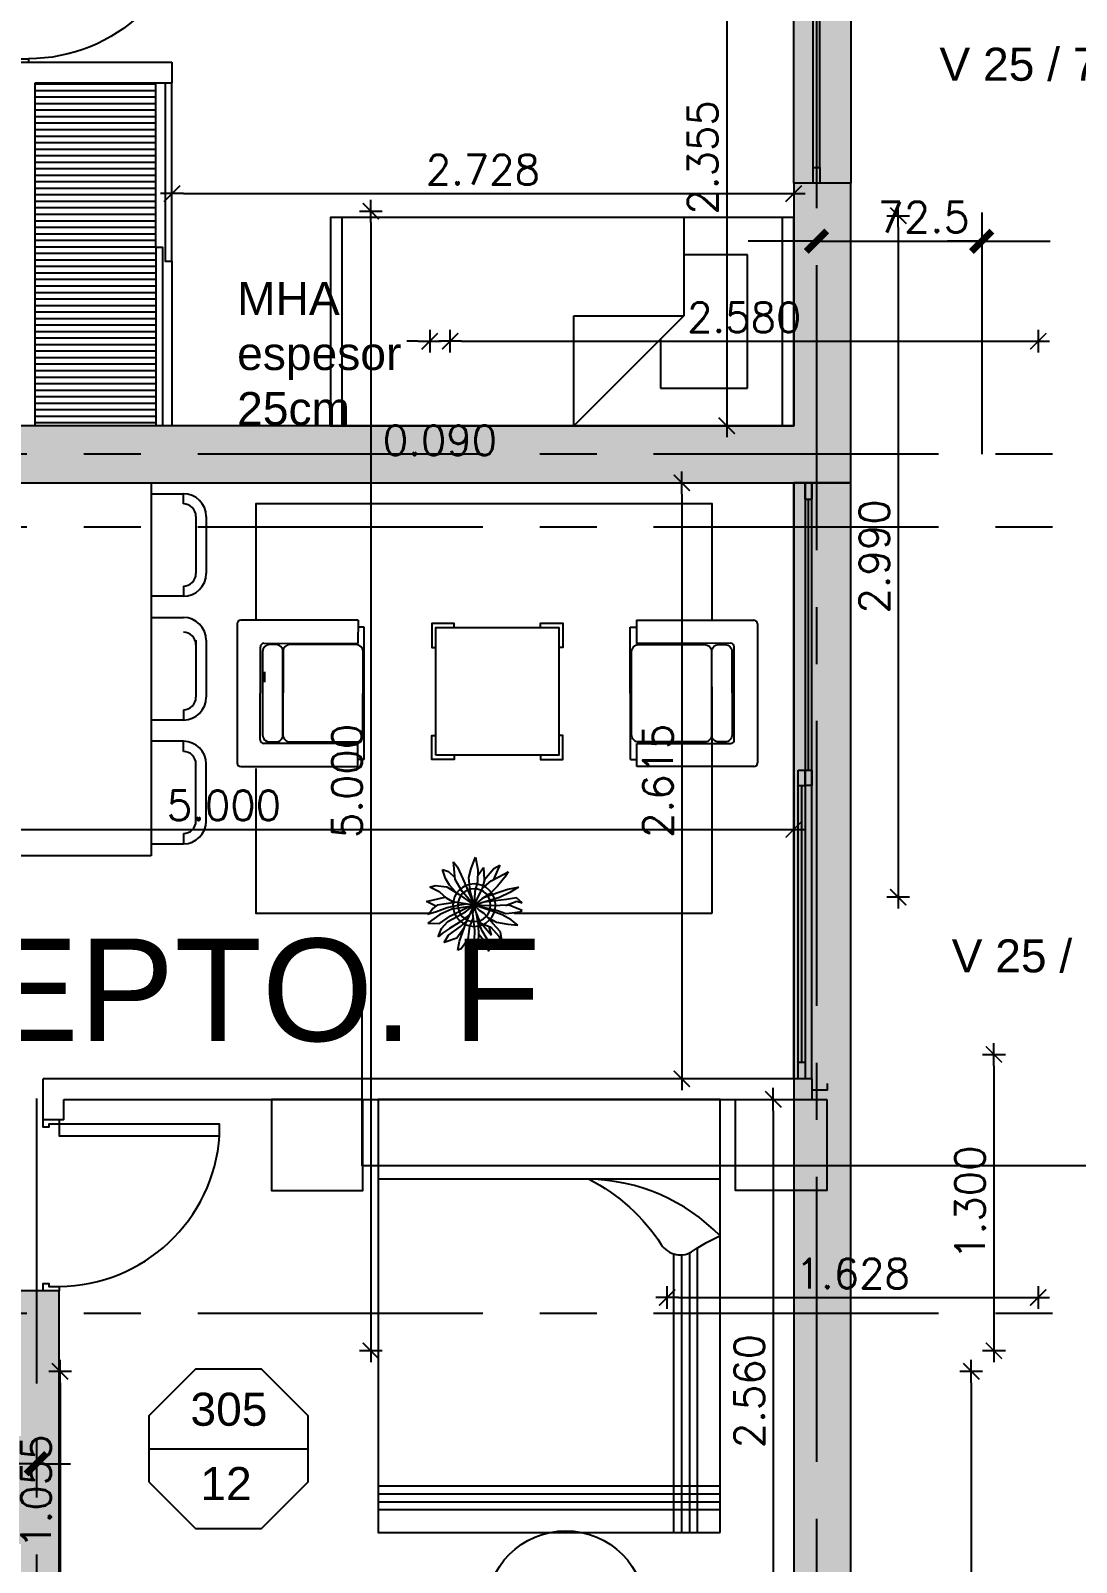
# Model space of a CAD drawing. Header units: millimetres. Extents: x -13 to 194, y -13 to 66.
# Drawn here: x 177.81 to 182.4, y 24.04 to 30.76 of the extents above; entities that cross this region are included whole.
import ezdxf

# ---------------------------------------------------------------- set-up
doc = ezdxf.new("R2010")
doc.units = ezdxf.units.MM
doc.linetypes.add('CENTER', pattern=[2, 1.25, -0.25, 0.25, -0.25])
for name, color, linetype in [('01', 1, 'Continuous'), ('04', 4, 'Continuous'), ('06', 6, 'Continuous'), ('Capa1', 80, 'Continuous'), ('COTAS', 1, 'Continuous'), ('COTAS1', 2, 'Continuous'), ('EJES', 1, 'CENTER'), ('GRIS', 9, 'Continuous'), ('LOSAS', 7, 'Continuous'), ('MURO', 5, 'Continuous'), ('MUROS_EST', 5, 'Continuous'), ('PUERTAS', 1, 'Continuous'), ('VIGAS_1', 2, 'Continuous')]:
    doc.layers.add(name, color=color, linetype=linetype)
doc.styles.add('Arial', font='arial.ttf')
doc.styles.add('INTERARQ', font='ROMANS.SHX')
doc.styles.add('ROMANS', font='romans.shx', dxfattribs={"height": 16.875})
doc.styles.get("Standard").update_dxf_attribs({"font": 'arial.ttf'})
doc.dimstyles.new('ESCALA_1-50', dxfattribs={"dimtxt": 0.13, "dimasz": 0.05, "dimexe": 0.18, "dimexo": 0.0625, "dimgap": 0.04, "dimtad": 1, "dimdec": 3, "dimzin": 0, "dimdsep": 46, "dimtxsty": 'INTERARQ', "dimblk": 'DIMTICK', "dimcen": 0.09, "dimse1": 1, "dimse2": 1, "dimclrd": 1, "dimclre": 1, "dimclrt": 2, "dimadec": 0, "dimazin": 0, "dimtfac": 4.5, "dimtdec": 3, "dimtofl": 0, "dimtmove": 2, "dimatfit": 3, "dimldrblk": 'DIMTICK', "dimfxl": 1, "dimtolj": 1, "dimtzin": 0, "dimarcsym": 0})
pattern_1 = [(0, (0, 0), (0, 6.985), [5.08, -1.905]), (90, (0, 0), (-6.985, 4e-16), [5.08, -1.905])]

# ---------------------------------------------------------------- blocks, each defined once
blk = doc.blocks.new('DIMTICK')
at = {"color": 1}
for p, q in [((-1, 0), (1, 0)), ((0, 1), (0, -1))]:
    blk.add_line(p, q, dxfattribs=at)
at = {"color": 3, "const_width": 0.141}
blk.add_lwpolyline([(0.71, 0.71), (-0.71, -0.71)], dxfattribs=at)
blk = doc.blocks.new('*D179')
at = {"layer": '01', "color": 1, "lineweight": -2, "transparency": 16777216}
for p, q in [((179.5134, 29.3932), (179.4634, 29.3932)), ((179.7034, 29.3932), (179.7534, 29.3932))]:
    blk.add_line(p, q, dxfattribs=at)
at = {"layer": 'Defpoints', "color": 0, "transparency": 16777216}
for p in [(179.6534, 30.0241), (179.5634, 29.944), (179.6534, 29.3932)]:
    blk.add_point(p, dxfattribs=at)
at = {"layer": '01', "color": 1, "lineweight": -2, "transparency": 16777216, "xscale": 0.05, "yscale": 0.05, "zscale": 0.05}
blk.add_blockref('DIMTICK', (179.5634, 29.3932), dxfattribs=at)
at = {"layer": '01', "color": 1, "lineweight": -2, "transparency": 16777216, "xscale": 0.05, "yscale": 0.05, "zscale": 0.05, "rotation": 180}
blk.add_blockref('DIMTICK', (179.6534, 29.3932), dxfattribs=at)
at = {"layer": '01', "color": 2, "transparency": 16777216, "insert": (179.6084, 28.9582), "char_height": 0.13, "attachment_point": 5, "style": 'INTERARQ'}
blk.add_mtext('\\A1;0.090', dxfattribs=at)
blk = doc.blocks.new('*D180')
at = {"layer": '01', "color": 1, "lineweight": -2, "transparency": 16777216}
blk.add_line((179.7034, 29.3932), (182.1834, 29.3932), dxfattribs=at)
at = {"layer": 'Defpoints', "color": 0, "transparency": 16777216}
for p in [(179.6534, 30.0241), (182.2334, 29.924), (182.2334, 29.3932)]:
    blk.add_point(p, dxfattribs=at)
at = {"layer": '01', "color": 1, "lineweight": -2, "transparency": 16777216, "xscale": 0.05, "yscale": 0.05, "zscale": 0.05, "rotation": 180}
blk.add_blockref('DIMTICK', (179.6534, 29.3932), dxfattribs=at)
at = {"layer": '01', "color": 1, "lineweight": -2, "transparency": 16777216, "xscale": 0.05, "yscale": 0.05, "zscale": 0.05}
blk.add_blockref('DIMTICK', (182.2334, 29.3932), dxfattribs=at)
at = {"layer": '01', "color": 2, "transparency": 16777216, "insert": (180.9434, 29.4982), "char_height": 0.13, "attachment_point": 5, "style": 'INTERARQ'}
blk.add_mtext('\\A1;2.580', dxfattribs=at)
blk = doc.blocks.new('*D181')
at = {"layer": '01', "color": 1, "lineweight": -2, "transparency": 16777216}
blk.add_line((181.6191, 29.894), (181.6191, 27.0041), dxfattribs=at)
at = {"layer": 'Defpoints', "color": 0, "transparency": 16777216}
for p in [(182.2334, 29.944), (181.6191, 26.9541), (182.2334, 26.9541)]:
    blk.add_point(p, dxfattribs=at)
at = {"layer": '01', "color": 1, "lineweight": -2, "transparency": 16777216, "xscale": 0.05, "yscale": 0.05, "zscale": 0.05}
for p, rotation in [((181.6191, 29.944), 90), ((181.6191, 26.9541), 270)]:
    blk.add_blockref('DIMTICK', p, dxfattribs=dict(at, rotation=rotation))
at = {"layer": '01', "color": 2, "transparency": 16777216, "insert": (181.5141, 28.4491), "char_height": 0.13, "attachment_point": 5, "rotation": 90, "style": 'INTERARQ'}
blk.add_mtext('\\A1;2.990', dxfattribs=at)
blk = doc.blocks.new('*D182')
at = {"layer": '01', "color": 1, "lineweight": -2, "transparency": 16777216}
blk.add_line((179.3053, 29.914), (179.3053, 25.0141), dxfattribs=at)
at = {"layer": 'Defpoints', "color": 0, "transparency": 16777216}
for p in [(179.5634, 29.964), (179.3053, 24.9641), (179.5654, 24.9641)]:
    blk.add_point(p, dxfattribs=at)
at = {"layer": '01', "color": 1, "lineweight": -2, "transparency": 16777216, "xscale": 0.05, "yscale": 0.05, "zscale": 0.05}
for p, rotation in [((179.3053, 29.964), 90), ((179.3053, 24.9641), 270)]:
    blk.add_blockref('DIMTICK', p, dxfattribs=dict(at, rotation=rotation))
at = {"layer": '01', "color": 2, "transparency": 16777216, "insert": (179.2003, 27.4641), "char_height": 0.13, "attachment_point": 5, "rotation": 90, "style": 'INTERARQ'}
blk.add_mtext('\\A1;5.000', dxfattribs=at)
blk = doc.blocks.new('*D183')
at = {"layer": '01', "color": 1, "lineweight": -2, "transparency": 16777216}
blk.add_line((180.6554, 25.1981), (182.1834, 25.1981), dxfattribs=at)
at = {"layer": 'Defpoints', "color": 0, "transparency": 16777216}
for p in [(182.2334, 25.1981), (180.6054, 24.9641), (182.2334, 24.9641)]:
    blk.add_point(p, dxfattribs=at)
at = {"layer": '01', "color": 1, "lineweight": -2, "transparency": 16777216, "xscale": 0.05, "yscale": 0.05, "zscale": 0.05, "rotation": 180}
blk.add_blockref('DIMTICK', (180.6054, 25.1981), dxfattribs=at)
at = {"layer": '01', "color": 1, "lineweight": -2, "transparency": 16777216, "xscale": 0.05, "yscale": 0.05, "zscale": 0.05}
blk.add_blockref('DIMTICK', (182.2334, 25.1981), dxfattribs=at)
at = {"layer": '01', "color": 2, "transparency": 16777216, "insert": (181.4194, 25.3031), "char_height": 0.13, "attachment_point": 5, "style": 'INTERARQ'}
blk.add_mtext('\\A1;1.628', dxfattribs=at)
blk = doc.blocks.new('*D184')
at = {"layer": '01', "color": 1, "lineweight": -2, "transparency": 16777216}
blk.add_line((182.0391, 26.2141), (182.0391, 25.0141), dxfattribs=at)
at = {"layer": 'Defpoints', "color": 0, "transparency": 16777216}
for p in [(182.2234, 26.2641), (182.0391, 24.9641), (182.2334, 24.9641)]:
    blk.add_point(p, dxfattribs=at)
at = {"layer": '01', "color": 1, "lineweight": -2, "transparency": 16777216, "xscale": 0.05, "yscale": 0.05, "zscale": 0.05}
for p, rotation in [((182.0391, 26.2641), 90), ((182.0391, 24.9641), 270)]:
    blk.add_blockref('DIMTICK', p, dxfattribs=dict(at, rotation=rotation))
at = {"layer": '01', "color": 2, "transparency": 16777216, "insert": (181.9341, 25.6141), "char_height": 0.13, "attachment_point": 5, "rotation": 90, "style": 'INTERARQ'}
blk.add_mtext('\\A1;1.300', dxfattribs=at)
blk = doc.blocks.new('*D187')
at = {"layer": '01', "color": 1, "lineweight": -2, "transparency": 16777216}
blk.add_line((181.9394, 24.8241), (181.9394, 22.5691), dxfattribs=at)
at = {"layer": 'Defpoints', "color": 0, "transparency": 16777216}
for p in [(182.2334, 24.8741), (181.9394, 22.5191), (182.2334, 22.5191)]:
    blk.add_point(p, dxfattribs=at)
at = {"layer": '01', "color": 1, "lineweight": -2, "transparency": 16777216, "xscale": 0.05, "yscale": 0.05, "zscale": 0.05}
for p, rotation in [((181.9394, 24.8741), 90), ((181.9394, 22.5191), 270)]:
    blk.add_blockref('DIMTICK', p, dxfattribs=dict(at, rotation=rotation))
at = {"layer": '01', "color": 2, "transparency": 16777216, "insert": (181.8344, 23.6966), "char_height": 0.13, "attachment_point": 5, "rotation": 90, "style": 'INTERARQ'}
blk.add_mtext('\\A1;2.355', dxfattribs=at)
blk = doc.blocks.new('*D188')
at = {"layer": '01', "color": 1, "lineweight": -2, "transparency": 16777216}
blk.add_line((177.9416, 24.8241), (177.9416, 23.8691), dxfattribs=at)
at = {"layer": 'Defpoints', "color": 0, "transparency": 16777216}
for p in [(177.2254, 24.8741), (177.2254, 23.8191), (177.9416, 23.8191)]:
    blk.add_point(p, dxfattribs=at)
at = {"layer": '01', "color": 1, "lineweight": -2, "transparency": 16777216, "xscale": 0.05, "yscale": 0.05, "zscale": 0.05}
for p, rotation in [((177.9416, 24.8741), 90), ((177.9416, 23.8191), 270)]:
    blk.add_blockref('DIMTICK', p, dxfattribs=dict(at, rotation=rotation))
at = {"layer": '01', "color": 2, "transparency": 16777216, "insert": (177.8366, 24.3466), "char_height": 0.13, "attachment_point": 5, "rotation": 90, "style": 'INTERARQ'}
blk.add_mtext('\\A1;1.055', dxfattribs=at)
blk = doc.blocks.new('kkk')
at = {"color": 8}
for p, q in [((1260.806, 67.1615), (1260.8129, 67.1245)), ((1260.8198, 67.1558), (1260.806, 67.1615)), ((1260.8483, 67.1179), (1260.8198, 67.1558)), ((1260.8737, 67.1195), (1260.8806, 67.1649)), ((1260.8806, 67.1649), (1260.8845, 67.1748)), ((1260.8845, 67.1748), (1260.8906, 67.1459)), ((1260.8906, 67.1459), (1260.8937, 67.0989)), ((1260.9206, 67.1278), (1260.9337, 67.1517)), ((1260.9329, 67.1657), (1260.9422, 67.1517)), ((1260.9337, 67.1517), (1260.9329, 67.1657)), ((1260.9422, 67.1517), (1260.9376, 67.1294)), ((1260.9776, 67.1038), (1260.993, 67.1368)), ((1260.993, 67.1368), (1260.9837, 67.0857)), ((1260.7244, 67.1063), (1260.7383, 67.0717)), ((1260.7414, 67.0907), (1260.7244, 67.1063)), ((1260.7383, 67.0717), (1260.7637, 67.0428)), ((1260.7714, 67.0717), (1260.7414, 67.0907)), ((1260.7491, 67.1294), (1260.7675, 67.0997)), ((1260.8014, 67.1121), (1260.7491, 67.1294)), ((1260.7675, 67.0997), (1260.8175, 67.0626)), ((1260.8121, 67.047), (1260.7714, 67.0717)), ((1260.8327, 67.0683), (1260.8014, 67.1121)), ((1260.8129, 67.1245), (1260.8391, 67.0503)), ((1260.8545, 67.061), (1260.8483, 67.1179)), ((1260.8676, 67.0082), (1260.8752, 67.0783)), ((1260.8752, 67.0783), (1260.8737, 67.1195)), ((1260.9083, 67.0816), (1260.888, 67.0333)), ((1260.8937, 67.0989), (1260.8922, 67.0544)), ((1260.8936, 67.0948), (1260.9206, 67.1278)), ((1260.9053, 67.0503), (1260.9468, 67.0997)), ((1260.9376, 67.1294), (1260.9083, 67.0816)), ((1260.9468, 67.0997), (1260.9376, 67.0626)), ((1260.9437, 67.0659), (1260.9776, 67.1038)), ((1260.9837, 67.0857), (1260.9522, 67.0511)), ((1260.6791, 67.0115), (1260.7168, 67.0008)), ((1260.689, 67.0057), (1260.6791, 67.0115)), ((1260.6806, 67.0494), (1260.7291, 67.0503)), ((1260.7306, 67.0132), (1260.6806, 67.0494)), ((1260.7291, 67.0503), (1260.7752, 67.0189)), ((1260.7806, 66.9901), (1260.7306, 67.0132)), ((1260.7637, 67.0428), (1260.8037, 67.0214)), ((1260.7752, 67.0189), (1260.8563, 66.9787)), ((1260.8037, 67.0214), (1260.8383, 67.0024)), ((1260.8563, 67.013), (1260.8121, 67.047)), ((1260.8175, 67.0626), (1260.8437, 67.0387)), ((1260.8391, 67.0503), (1260.8744, 66.974)), ((1260.8696, 67.0272), (1260.8545, 67.061)), ((1260.8744, 66.974), (1260.8676, 67.0082)), ((1260.8799, 67.0008), (1260.8999, 67.0478)), ((1260.8922, 67.0544), (1260.8838, 67.01)), ((1260.916, 67.0091), (1260.8968, 66.9959)), ((1260.8999, 67.0478), (1260.9437, 67.0659)), ((1260.9399, 67.0354), (1260.916, 67.0091)), ((1260.9299, 67.0244), (1260.9676, 67.0445)), ((1260.9522, 67.0511), (1260.9399, 67.0354)), ((1260.9907, 67.014), (1260.9645, 67.0049)), ((1260.9676, 67.0445), (1261.0145, 67.0527)), ((1260.9722, 66.9959), (1261.006, 67.0082)), ((1261.0284, 67.0354), (1260.9907, 67.014)), ((1261.006, 67.0082), (1261.033, 67.0066)), ((1261.0145, 67.0527), (1261.0561, 67.0577)), ((1261.0561, 67.0577), (1261.0284, 67.0354)), ((1261.033, 67.0066), (1261.0645, 67.0016)), ((1260.714, 66.9781), (1260.6752, 66.9588)), ((1260.6752, 66.9588), (1260.7514, 66.9406)), ((1260.7021, 66.9884), (1260.689, 67.0057)), ((1260.7191, 66.9736), (1260.7021, 66.9884)), ((1260.7168, 67.0008), (1260.7614, 66.9835)), ((1260.7945, 66.9629), (1260.7191, 66.9736)), ((1260.7583, 66.9447), (1260.7306, 66.9192)), ((1260.7845, 66.9604), (1260.7583, 66.9447)), ((1260.7614, 66.9835), (1260.8137, 66.972)), ((1260.8475, 66.981), (1260.7806, 66.9901)), ((1260.8283, 66.967), (1260.7845, 66.9604)), ((1260.8121, 66.9291), (1260.8744, 66.974)), ((1260.8137, 66.972), (1260.8416, 66.9688)), ((1260.8744, 66.974), (1260.8245, 66.9175)), ((1260.8268, 66.864), (1260.8744, 66.974)), ((1260.8744, 66.974), (1260.8283, 66.967)), ((1260.8383, 67.0024), (1260.8744, 66.974)), ((1260.8744, 66.974), (1260.8475, 66.981)), ((1260.8744, 66.974), (1260.8575, 66.9159)), ((1260.8744, 66.974), (1260.8799, 67.0008)), ((1260.9414, 66.9967), (1260.8744, 66.974)), ((1260.8744, 66.974), (1260.9722, 66.9959)), ((1260.8968, 66.9959), (1260.8744, 66.974)), ((1260.9353, 66.9761), (1260.8744, 66.974)), ((1260.9807, 66.9423), (1260.8744, 66.974)), ((1260.9068, 66.9472), (1260.8744, 66.974)), ((1260.8744, 66.974), (1260.9091, 66.9027)), ((1260.8768, 66.9175), (1260.8744, 66.974)), ((1260.9391, 66.9266), (1260.9068, 66.9472)), ((1261.0091, 66.9497), (1260.9148, 66.962)), ((1260.983, 66.9752), (1260.9353, 66.9761)), ((1260.9645, 67.0049), (1260.9414, 66.9967)), ((1261.023, 66.9208), (1260.9807, 66.9423)), ((1261.0207, 66.9744), (1260.983, 66.9752)), ((1261.0045, 66.9748), (1261.053, 66.9579)), ((1261.0507, 66.9439), (1261.0091, 66.9497)), ((1261.0537, 66.9884), (1261.0207, 66.9744)), ((1261.0745, 66.9637), (1261.0507, 66.9439)), ((1261.053, 66.9579), (1261.0745, 66.9637)), ((1261.0745, 66.9967), (1261.0537, 66.9884)), ((1261.0645, 67.0016), (1261.0745, 66.9967)), ((1260.7306, 66.9192), (1260.689, 66.8986)), ((1260.689, 66.8986), (1260.7106, 66.892)), ((1260.7106, 66.892), (1260.7606, 66.8978)), ((1260.7714, 66.8903), (1260.7545, 66.8623)), ((1260.7606, 66.8978), (1260.8121, 66.9291)), ((1260.7971, 66.9199), (1260.7714, 66.8903)), ((1260.8245, 66.9175), (1260.7952, 66.8664)), ((1260.8575, 66.9159), (1260.8522, 66.859)), ((1260.8883, 66.8771), (1260.8768, 66.9175)), ((1260.9168, 66.8681), (1260.9076, 66.9043)), ((1260.9091, 66.9027), (1260.9453, 66.8722)), ((1260.9171, 66.9406), (1260.9768, 66.92)), ((1260.9714, 66.8945), (1260.9391, 66.9266)), ((1261.0022, 66.8565), (1260.9714, 66.8945)), ((1260.9768, 66.92), (1261.0153, 66.9068)), ((1261.0153, 66.9068), (1261.0591, 66.8986)), ((1261.0591, 66.8986), (1261.023, 66.9208)), ((1260.7545, 66.8623), (1260.7421, 66.8252)), ((1260.7421, 66.8252), (1260.7675, 66.8326)), ((1260.7675, 66.8326), (1260.7937, 66.859)), ((1260.7952, 66.8664), (1260.7875, 66.7931)), ((1260.7875, 66.7931), (1260.8045, 66.8153)), ((1260.8045, 66.8153), (1260.8268, 66.864)), ((1260.8522, 66.859), (1260.8614, 66.8211)), ((1260.8614, 66.8211), (1260.8799, 66.7733)), ((1260.8799, 66.7733), (1260.8899, 66.8269)), ((1260.8899, 66.8269), (1260.8883, 66.8771)), ((1260.8899, 66.85), (1260.9129, 66.817)), ((1260.9129, 66.817), (1260.916, 66.8681)), ((1260.916, 66.8681), (1260.956, 66.8203)), ((1260.9453, 66.8722), (1260.9776, 66.8549)), ((1260.9714, 66.8277), (1260.9545, 66.8673)), ((1260.956, 66.8203), (1260.9814, 66.8071)), ((1260.9814, 66.8071), (1260.9714, 66.8277)), ((1260.9776, 66.8549), (1261.016, 66.8351)), ((1261.016, 66.8351), (1261.0022, 66.8565))]:
    blk.add_line(p, q, dxfattribs=at)
for radius in [0.0887, 0.0687]:
    blk.add_circle((1260.8744, 66.974), radius, dxfattribs=at)
blk = doc.blocks.new('TICK1')
at = {"color": 2}
for points in [[(0, 0), (-1, 0)], [(0, 0), (1, 0)]]:
    blk.add_lwpolyline(points, dxfattribs=at)
at = {"color": 2, "const_width": 0.2}
blk.add_lwpolyline([(-0.3, -0.3), (0.3, 0.3)], dxfattribs=at)
blk = doc.blocks.new('P_75')
at = {"color": 9}
blk.add_arc((-0.0129, 0.0592), 0.7221, 93.33599, 179.93331, dxfattribs=at)
at = {"layer": 'PUERTAS'}
blk.add_lwpolyline([(-0.015, 0.06), (-0.055, 0.06), (-0.055, 0.78), (-0.0149, 0.78)], close=True, dxfattribs=at)
for points in [[(-0.75, 0), (-0.725, 0), (-0.725, 0.02), (-0.735, 0.02), (-0.735, 0.06), (-0.75, 0.06)], [(0, 0.06), (-0.015, 0.06), (-0.015, 0.02), (-0.025, 0.02), (-0.025, 0), (0, 0)]]:
    blk.add_lwpolyline(points, dxfattribs=at)
blk = doc.blocks.new('MHPLN026')
for p, q in [((-1.9812, -0.4572), (-1.9812, 0.4572)), ((-0.4826, 0.4572), (-0.4826, 0.0254)), ((-0.0508, 0.4572), (-0.0508, -0.4572)), ((-0.2032, 0.2921), (-0.4826, 0.2921)), ((-0.2032, -0.2921), (-0.2032, 0.2921)), ((-0.9652, -0.4572), (-0.9652, 0.0254)), ((-0.4826, 0.0254), (-0.9652, -0.4572)), ((-0.9652, 0.0254), (-0.4826, 0.0254)), ((-0.5842, -0.0762), (-0.5842, -0.2921)), ((-0.5842, -0.2921), (-0.2032, -0.2921))]:
    blk.add_line(p, q)
blk.add_lwpolyline([(0, -0.4572), (0, 0.4572), (-2.032, 0.4572), (-2.032, -0.4572)], close=True)
blk = doc.blocks.new('Cama 1Pl')
blk.add_blockref('MHPLN026', (0, 0))
blk = doc.blocks.new('CAMA-GR')
blk.add_line((0.35, 0.75), (0.35, -0.75))
at = {"color": 9}
for p, q in [((1.695, -0.75), (1.695, 0.75)), ((1.73, -0.75), (1.73, 0.75)), ((1.765, -0.75), (1.765, 0.75)), ((1.8, -0.75), (1.8, 0.75)), ((0.6523, 0.65), (1.9, 0.65)), ((0.674, 0.615), (1.9, 0.615)), ((0.6775, 0.545), (1.9, 0.545)), ((0.6821, 0.58), (1.9, 0.58))]:
    blk.add_line(p, q, dxfattribs=at)
for points in [[(0, 1.2178), (0.4, 1.2178), (0.4, 0.8178), (0, 0.8178)], [(1.9, 0.75), (0, 0.75), (0, -0.75), (1.9, -0.75)], [(0, -1.2178), (0.4, -1.2178), (0.4, -0.8178), (0, -0.8178)]]:
    blk.add_lwpolyline(points, close=True)
blk.add_lwpolyline([(0.599, 0.75, 0.196142), (0.35, 0.175, -0.130879), (0.6366, 0.4914, 0.426673), (0.6638, 0.6332, -0.055293)], format="xyb", close=True)
blk = doc.blocks.new('*D262')
at = {"layer": '01', "color": 1, "lineweight": -2, "transparency": 16777216}
blk.add_line((178.4825, 30.0406), (181.1106, 30.0406), dxfattribs=at)
at = {"layer": 'Defpoints', "color": 0, "transparency": 16777216}
for p in [(181.1606, 30.0406), (178.4325, 29.0223), (181.1606, 29.0223)]:
    blk.add_point(p, dxfattribs=at)
at = {"layer": '01', "color": 1, "lineweight": -2, "transparency": 16777216, "xscale": 0.05, "yscale": 0.05, "zscale": 0.05, "rotation": 180}
blk.add_blockref('DIMTICK', (178.4325, 30.0406), dxfattribs=at)
at = {"layer": '01', "color": 1, "lineweight": -2, "transparency": 16777216, "xscale": 0.05, "yscale": 0.05, "zscale": 0.05}
blk.add_blockref('DIMTICK', (181.1606, 30.0406), dxfattribs=at)
at = {"layer": '01', "color": 2, "transparency": 16777216, "insert": (179.7965, 30.1456), "char_height": 0.13, "attachment_point": 5, "style": 'INTERARQ'}
blk.add_mtext('\\A1;2.728', dxfattribs=at)
blk = doc.blocks.new('*D263')
at = {"layer": '01', "color": 1, "lineweight": -2, "transparency": 16777216}
blk.add_line((180.8665, 31.3273), (180.8665, 29.0723), dxfattribs=at)
at = {"layer": 'Defpoints', "color": 0, "transparency": 16777216}
for p in [(181.1606, 31.3773), (180.8665, 29.0223), (181.1606, 29.0223)]:
    blk.add_point(p, dxfattribs=at)
at = {"layer": '01', "color": 1, "lineweight": -2, "transparency": 16777216, "xscale": 0.05, "yscale": 0.05, "zscale": 0.05}
for p, rotation in [((180.8665, 31.3773), 90), ((180.8665, 29.0223), 270)]:
    blk.add_blockref('DIMTICK', p, dxfattribs=dict(at, rotation=rotation))
at = {"layer": '01', "color": 2, "transparency": 16777216, "insert": (180.7615, 30.1998), "char_height": 0.13, "attachment_point": 5, "rotation": 90, "style": 'INTERARQ'}
blk.add_mtext('\\A1;2.355', dxfattribs=at)
blk = doc.blocks.new('*D267')
at = {"layer": '01', "color": 1, "lineweight": -2, "transparency": 16777216}
blk.add_line((176.2106, 27.2516), (181.1106, 27.2516), dxfattribs=at)
at = {"layer": 'Defpoints', "color": 0, "transparency": 16777216}
for p in [(176.1606, 28.5773), (181.1606, 28.5773), (181.1606, 27.2516)]:
    blk.add_point(p, dxfattribs=at)
at = {"layer": '01', "color": 1, "lineweight": -2, "transparency": 16777216, "xscale": 0.05, "yscale": 0.05, "zscale": 0.05, "rotation": 180}
blk.add_blockref('DIMTICK', (176.1606, 27.2516), dxfattribs=at)
at = {"layer": '01', "color": 1, "lineweight": -2, "transparency": 16777216, "xscale": 0.05, "yscale": 0.05, "zscale": 0.05}
blk.add_blockref('DIMTICK', (181.1606, 27.2516), dxfattribs=at)
at = {"layer": '01', "color": 2, "transparency": 16777216, "insert": (178.6606, 27.3566), "char_height": 0.13, "attachment_point": 5, "style": 'INTERARQ'}
blk.add_mtext('\\A1;5.000', dxfattribs=at)
blk = doc.blocks.new('*D268')
at = {"layer": '01', "color": 1, "lineweight": -2, "transparency": 16777216}
blk.add_line((180.6697, 28.7223), (180.6697, 26.2073), dxfattribs=at)
at = {"layer": 'Defpoints', "color": 0, "transparency": 16777216}
for p in [(181.1606, 28.7723), (180.6697, 26.1573), (181.1606, 26.1573)]:
    blk.add_point(p, dxfattribs=at)
at = {"layer": '01', "color": 1, "lineweight": -2, "transparency": 16777216, "xscale": 0.05, "yscale": 0.05, "zscale": 0.05}
for p, rotation in [((180.6697, 28.7723), 90), ((180.6697, 26.1573), 270)]:
    blk.add_blockref('DIMTICK', p, dxfattribs=dict(at, rotation=rotation))
at = {"layer": '01', "color": 2, "transparency": 16777216, "insert": (180.5647, 27.4648), "char_height": 0.13, "attachment_point": 5, "rotation": 90, "style": 'INTERARQ'}
blk.add_mtext('\\A1;2.615', dxfattribs=at)
blk = doc.blocks.new('*D269')
at = {"layer": '01', "color": 1, "lineweight": -2, "transparency": 16777216}
blk.add_line((181.0706, 26.0173), (181.0706, 23.5573), dxfattribs=at)
at = {"layer": 'Defpoints', "color": 0, "transparency": 16777216}
for p in [(181.2606, 26.0673), (181.0706, 23.5073), (181.2606, 23.5073)]:
    blk.add_point(p, dxfattribs=at)
at = {"layer": '01', "color": 1, "lineweight": -2, "transparency": 16777216, "xscale": 0.05, "yscale": 0.05, "zscale": 0.05}
for p, rotation in [((181.0706, 26.0673), 90), ((181.0706, 23.5073), 270)]:
    blk.add_blockref('DIMTICK', p, dxfattribs=dict(at, rotation=rotation))
at = {"layer": '01', "color": 2, "transparency": 16777216, "insert": (180.9656, 24.7873), "char_height": 0.13, "attachment_point": 5, "rotation": 90, "style": 'INTERARQ'}
blk.add_mtext('\\A1;2.560', dxfattribs=at)

msp = doc.modelspace()

# ---------------------------------------------------------------- hatches: boundary and pattern name
at = {"layer": 'GRIS'}
h = msp.add_hatch(dxfattribs=at)
h.set_pattern_fill('LINE', color=8, scale=0.009, style=0)
h.set_pattern_definition([(0, (-681.033824, 1107.571), (0, 0.028575), [])])
h.paths.add_polyline_path([(178.3625, 29.8046), (178.3625, 30.5473), (177.8325, 30.5473), (177.8325, 29.0223), (178.3625, 29.0223)])
at = {"layer": 'MUROS_EST', "transparency": 33554687}
h = msp.add_hatch(dxfattribs=at)
h.set_pattern_fill('ANGLE', color=2)
h.set_pattern_definition(pattern_1)
h.paths.add_polyline_path([(181.5171, 20.4121), (181.5171, 20.4796), (181.4321, 20.4796), (181.4321, 19.4796), (181.5171, 19.4796), (181.5171, 19.5471)])
h.paths.add_polyline_path([(181.6321, 20.4796), (181.5471, 20.4796), (181.5471, 20.4121), (181.5471, 19.5471), (181.5471, 19.4796), (181.6321, 19.4796)])
h.paths.add_polyline_path([(181.5321, 20.8796), (181.4323, 20.8796), (181.4323, 20.4796), (181.5171, 20.4796), (181.5321, 20.4796)])
h.paths.add_polyline_path([(181.5171, 23.5797), (181.4321, 23.5797), (181.4321, 22.5797), (181.517, 22.5797), (181.517, 22.6472)])
h.paths.add_polyline_path([(194.0403, 39.2397), (193.9053, 39.2397), (193.9053, 38.3072), (193.9053, 38.2397), (194.0403, 38.2397)])
h.paths.add_polyline_path([(194.0403, 38.2397), (193.8903, 38.2397), (193.8903, 37.5897), (194.0403, 37.5897)])
h.paths.add_polyline_path([(193.8903, 38.2397), (193.7903, 38.2397), (193.7903, 37.5897), (193.8903, 37.5897)])
h.paths.add_polyline_path([(193.8753, 37.5222), (193.8753, 37.5897), (193.7903, 37.5897), (193.7903, 36.5897), (193.8753, 36.5897), (193.8753, 36.6572)])
h.paths.add_polyline_path([(194.0403, 37.5897), (193.9053, 37.5897), (193.9053, 37.5222), (193.9053, 36.6572), (193.9053, 36.5897), (194.0403, 36.5897)])
h.paths.add_polyline_path([(181.6725, 20.529), (181.6725, 21.114), (181.4775, 21.114), (181.4775, 20.529)], flags=9)
h.paths.add_polyline_path([(181.0923, 24.0637), (181.372, 24.0637), (181.372, 24.2662), (181.0923, 24.2662)], flags=9)
h = msp.add_hatch(color=256, dxfattribs=at)
h.dxf.hatch_style = 1
h.paths.add_polyline_path([(181.4106, 23.5073), (181.1606, 23.5073), (181.1606, 21.5273), (177.9375, 21.5273), (177.9375, 25.2273), (175.6025, 25.2273), (175.6025, 25.0273), (177.7375, 25.0273), (177.7375, 21.5273), (175.6025, 21.5273), (175.6025, 21.3273), (180.8606, 21.3273), (180.8606, 21.1419), (181.0606, 21.1419), (181.0606, 21.3273), (181.4117, 21.3273)])
h.paths.add_polyline_path([(181.4106, 30.0873), (181.1606, 30.0873), (181.1606, 29.0223), (175.8025, 29.0223), (175.8025, 30.0458), (175.6025, 30.0458), (175.6025, 28.7723), (175.9606, 28.7723), (175.9606, 26.1803), (176.1606, 26.1803), (176.1606, 28.7723), (181.4106, 28.7723)])
h.paths.add_polyline_path([(174.9775, 37.6473), (174.7275, 37.6473), (174.7275, 37.4473), (174.7275, 30.9728), (174.441, 30.3884), (174.6206, 30.3003), (174.9775, 31.0284)])
h.paths.add_polyline_path([(169.0025, 37.4473), (170.185, 37.4473), (170.185, 37.6473), (168.7525, 37.6473), (168.7525, 33.7473), (169.0025, 33.7473)])
h.paths.add_polyline_path([(174.2025, 24.9373), (174.0025, 24.9373), (174.0025, 23.4773), (168.3025, 23.4773), (168.3025, 23.2773), (174.0025, 23.2773), (174.0025, 21.8173), (174.2025, 21.8173)])
h.paths.add_polyline_path([(174.2025, 20.8673), (174.0025, 20.8673), (174.0025, 18.2773), (168.3025, 18.2773), (168.3025, 18.0773), (168.8025, 18.0773), (168.8025, 17.0773), (169.0025, 17.0773), (169.0025, 18.0773), (174.0025, 18.0773), (174.0025, 17.5773), (174.2025, 17.5773)])
h.paths.add_polyline_path([(174.9525, 15.9873), (174.6078, 16.7181), (174.4269, 16.6328), (174.7525, 15.9425), (174.7525, 13.7227), (174.7525, 9.5444), (174.7525, 9.2944), (174.9525, 9.2944), (174.9525, 9.4944), (174.9525, 9.5405), (174.9525, 13.7227)])
h.paths.add_polyline_path([(169.0025, 12.7707), (168.8025, 12.7707), (168.8025, 9.4944), (169.0025, 9.4944)])
h.paths.add_polyline_path([(169.0025, 12.9773), (168.8025, 12.9773), (168.8025, 12.7707), (169.0025, 12.7707)])
h.paths.add_polyline_path([(170.187, 9.4944), (169.0025, 9.4944), (169.0025, 9.2944), (170.187, 9.2944)])
h.paths.add_polyline_path([(169.0025, 9.4944), (168.8025, 9.4944), (168.8025, 9.2944), (169.0025, 9.2944)])
h.paths.add_polyline_path([(181.3606, 14.0173), (181.1606, 14.0173), (181.1606, 12.7707), (181.3606, 12.7707)])
h.paths.add_polyline_path([(181.3606, 12.7707), (181.1606, 12.7707), (181.1606, 9.4944), (181.3606, 9.4944)])
h.paths.add_polyline_path([(181.1606, 9.4944), (180.9606, 9.4944), (180.9606, 9.2944), (181.1606, 9.2944)])
h.paths.add_polyline_path([(181.3606, 9.4944), (181.1606, 9.4944), (181.1606, 9.2944), (181.3606, 9.2944)])
h = msp.add_hatch(color=2, dxfattribs=at)
h.dxf.hatch_style = 1
h.paths.add_polyline_path([(181.4106, 32.7373), (181.1606, 32.7373), (181.1606, 31.7373), (181.4106, 31.7373)])
h.paths.add_polyline_path([(181.4106, 31.0873), (181.1606, 31.0873), (181.1606, 30.0873), (181.4106, 30.0873)])
h = msp.add_hatch(dxfattribs=at)
h.set_pattern_fill('ANGLE', color=2)
h.set_pattern_definition(pattern_1)
h.paths.add_polyline_path([(181.0321, 31.6297), (180.9321, 31.6297), (180.9321, 29.9797), (181.0321, 29.9797)])
h.paths.add_polyline_path([(181.0321, 32.3897), (180.9321, 32.3897), (180.9321, 31.6297), (181.0321, 31.6297)])
h.paths.add_polyline_path([(181.1321, 31.6297), (181.0321, 31.6297), (181.0321, 29.9797), (181.1321, 29.9797)])
h.paths.add_polyline_path([(181.1321, 32.3897), (181.0321, 32.3897), (181.0321, 31.6297), (181.1321, 31.6297)])
h.paths.add_polyline_path([(181.0321, 29.7797), (180.9321, 29.7797), (180.9321, 28.6197), (181.0321, 28.6197)])
h.paths.add_polyline_path([(181.1321, 29.7797), (181.0321, 29.7797), (181.0321, 28.6197), (181.1321, 28.6197)])
h.paths.add_polyline_path([(181.0321, 28.6197), (180.9321, 28.6197), (180.9321, 27.9297), (181.0321, 27.9297)])
h.paths.add_polyline_path([(181.1321, 28.6197), (181.0321, 28.6197), (181.0321, 27.9297), (181.1321, 27.9297)])
h.paths.add_polyline_path([(181.0321, 27.9297), (180.9321, 27.9297), (180.9321, 27.3697), (181.0321, 27.3697)])
h.paths.add_polyline_path([(181.1321, 27.9297), (181.0321, 27.9297), (181.0321, 27.3697), (181.1321, 27.3697)])
h.paths.add_polyline_path([(180.9821, 27.2797), (180.9321, 27.2797), (180.9321, 25.1297), (180.982, 25.1297)])
h.paths.add_polyline_path([(181.1321, 27.2797), (181.0421, 27.2797), (181.0421, 27.2073), (181.0421, 26.0881), (181.0421, 26.0206), (181.0321, 26.0206), (181.0321, 25.1297), (181.1321, 25.1297)])
h = msp.add_hatch(dxfattribs=at)
h.set_pattern_fill('ANGLE', color=2)
h.set_pattern_definition(pattern_1)
h.paths.add_polyline_path([(181.0321, 32.3897), (180.9321, 32.3897), (180.9321, 31.6297), (181.0321, 31.6297)])
h.paths.add_polyline_path([(181.1321, 32.3897), (181.0321, 32.3897), (181.0321, 31.6297), (181.1321, 31.6297)])
h.paths.add_polyline_path([(181.0321, 31.6297), (180.9321, 31.6297), (180.9321, 29.9797), (181.0321, 29.9797)])
h.paths.add_polyline_path([(181.1321, 31.6297), (181.0321, 31.6297), (181.0321, 29.9797), (181.1321, 29.9797)])
h.paths.add_polyline_path([(181.0321, 29.7797), (180.9321, 29.7797), (180.9321, 28.6197), (181.0321, 28.6197)])
h.paths.add_polyline_path([(181.1321, 29.7797), (181.0321, 29.7797), (181.0321, 28.6197), (181.1321, 28.6197)])
h.paths.add_polyline_path([(181.0321, 27.9297), (180.9321, 27.9297), (180.9321, 27.3697), (181.0321, 27.3697)])
h.paths.add_polyline_path([(181.1321, 27.9297), (181.0321, 27.9297), (181.0321, 27.3697), (181.1321, 27.3697)])
h.paths.add_polyline_path([(181.1321, 28.6197), (181.0321, 28.6197), (181.0321, 27.9297), (181.1321, 27.9297)])
h.paths.add_polyline_path([(181.0321, 28.6197), (180.9321, 28.6197), (180.9321, 27.9297), (181.0321, 27.9297)])
h.paths.add_polyline_path([(181.1321, 27.2797), (181.0421, 27.2797), (181.0421, 27.2073), (181.0421, 26.0881), (181.0421, 26.0206), (181.0321, 26.0206), (181.0321, 25.7763), (181.1321, 25.7763)])
h.paths.add_polyline_path([(181.1321, 25.7763), (181.0321, 25.7763), (181.0321, 25.1297), (181.1321, 25.1297)])
h.paths.add_polyline_path([(181.5321, 22.5797), (181.4321, 22.5797), (181.4321, 21.8796), (181.5321, 21.8796)])
h = msp.add_hatch(color=2, dxfattribs=at)
h.dxf.hatch_style = 1
h.paths.add_polyline_path([(181.4106, 28.7723), (181.1606, 28.7723), (181.1606, 25.7763), (181.4106, 25.7763)])
h.paths.add_polyline_path([(181.4106, 25.7763), (181.1606, 25.7763), (181.1606, 23.5073), (181.4106, 23.5073)])
at = {"layer": 'VIGAS_1', "transparency": 33554687}
h = msp.add_hatch(dxfattribs=at)
h.set_pattern_fill('ANGLE', color=256)
h.set_pattern_definition(pattern_1)
h.paths.add_polyline_path([(181.5171, 23.5797), (181.4321, 23.5797), (181.4321, 22.5797), (181.517, 22.5797), (181.517, 22.6472)])
h.paths.add_polyline_path([(181.5321, 22.5797), (181.4321, 22.5797), (181.4321, 21.8796), (181.5321, 21.8796)])
h.paths.add_polyline_path([(181.5171, 21.8121), (181.5171, 21.8796), (181.4321, 21.8796), (181.4321, 20.8796), (181.5171, 20.8796), (181.5171, 20.9471)])
h.paths.add_polyline_path([(181.5171, 20.4121), (181.5171, 20.4796), (181.4321, 20.4796), (181.4321, 19.4796), (181.5171, 19.4796), (181.5171, 19.5471)])
h.paths.add_polyline_path([(181.6321, 20.4796), (181.5471, 20.4796), (181.5471, 20.4121), (181.5471, 19.5471), (181.5471, 19.4796), (181.6321, 19.4796)])
h.paths.add_polyline_path([(181.1321, 25.7763), (181.0321, 25.7763), (181.0321, 25.1297), (181.1321, 25.1297)])
h.paths.add_polyline_path([(180.9821, 25.7763), (180.9321, 25.7763), (180.9321, 25.1297), (180.982, 25.1297)])
h.paths.add_polyline_path([(181.1321, 27.2797), (181.0421, 27.2797), (181.0421, 27.2073), (181.0421, 26.0881), (181.0421, 26.0206), (181.0321, 26.0206), (181.0321, 25.7763), (181.1321, 25.7763)])
h.paths.add_polyline_path([(180.9821, 27.2797), (180.9321, 27.2797), (180.9321, 25.7763), (180.9821, 25.7763)])
h.paths.add_polyline_path([(181.1321, 27.9297), (181.0321, 27.9297), (181.0321, 27.3697), (181.1321, 27.3697)])
h.paths.add_polyline_path([(181.0321, 27.9297), (180.9321, 27.9297), (180.9321, 27.3697), (181.0321, 27.3697)])
h.paths.add_polyline_path([(181.1321, 28.6197), (181.0321, 28.6197), (181.0321, 27.9297), (181.1321, 27.9297)])
h.paths.add_polyline_path([(181.0321, 28.6197), (180.9321, 28.6197), (180.9321, 27.9297), (181.0321, 27.9297)])
h.paths.add_polyline_path([(181.1321, 29.7797), (181.0321, 29.7797), (181.0321, 28.6197), (181.1321, 28.6197)])
h.paths.add_polyline_path([(181.0321, 29.7797), (180.9321, 29.7797), (180.9321, 28.6197), (181.0321, 28.6197)])
h.paths.add_polyline_path([(181.1321, 31.6297), (181.0321, 31.6297), (181.0321, 29.9797), (181.1321, 29.9797)])
h.paths.add_polyline_path([(181.0321, 31.6297), (180.9321, 31.6297), (180.9321, 29.9797), (181.0321, 29.9797)])
h.paths.add_polyline_path([(181.1321, 32.3897), (181.0321, 32.3897), (181.0321, 31.6297), (181.1321, 31.6297)])
h.paths.add_polyline_path([(181.0321, 32.3897), (180.9321, 32.3897), (180.9321, 31.6297), (181.0321, 31.6297)])
h.paths.add_polyline_path([(181.517, 37.1122), (181.517, 37.1797), (181.3821, 37.1797), (181.3821, 36.1797), (181.517, 36.1797), (181.5171, 36.2472)])
h.paths.add_polyline_path([(181.5321, 37.8497), (181.3821, 37.8497), (181.3821, 37.1797), (181.5321, 37.1797)])
h.paths.add_polyline_path([(181.5171, 38.7822), (181.517, 38.8497), (181.3821, 38.8497), (181.3821, 37.8497), (181.517, 37.8497), (181.517, 37.9172)])
h.paths.add_polyline_path([(181.5321, 39.4696), (181.3821, 39.4696), (181.3821, 38.8497), (181.517, 38.8497), (181.5321, 38.8497)])
h.paths.add_polyline_path([(181.5171, 40.1821), (181.5171, 40.2496), (181.3821, 40.2496), (181.3821, 39.4696), (181.5171, 39.4696), (181.5171, 39.5371)])
h.paths.add_polyline_path([(185.0131, 38.2618), (185.3124, 38.2618), (185.3124, 38.4839), (185.0131, 38.4839)], flags=9)
h.paths.add_polyline_path([(184.9694, 38.5878), (185.3814, 38.5878), (185.3814, 38.81), (184.9694, 38.81)], flags=9)
h.paths.add_polyline_path([(182.475, 39.4961), (185.6767, 39.4961), (185.6767, 40.1945), (182.475, 40.1945)], flags=9)
h.paths.add_polyline_path([(186.5925, 37.2869), (186.7863, 37.6823), (186.6045, 37.7715), (186.4107, 37.3761)], flags=9)

# ---------------------------------------------------------------- linework, layer by layer
at = {"layer": '06'}
for p, q in [((177.7425, 30.6173), (178.4325, 30.6173)), ((178.4325, 30.6173), (178.4325, 30.5273)), ((177.8325, 30.5273), (178.4325, 30.5273)), ((177.8325, 29.0223), (177.8325, 30.5273)), ((181.4106, 30.0873), (181.1606, 30.0873)), ((177.8675, 25.9773), (177.8675, 26.1573)), ((181.2406, 26.1573), (177.8675, 26.1573)), ((181.2406, 26.1573), (181.2406, 26.0673)), ((177.9575, 25.9773), (177.9575, 26.0673)), ((177.9575, 26.0673), (181.2406, 26.0673)), ((177.9575, 25.9773), (177.8675, 25.9773))]:
    msp.add_line(p, q, dxfattribs=at)
at = {"layer": 'COTAS'}
for p, q in [((181.2456, 30.1548), (181.2456, 31.0198)), ((181.2606, 31.0198), (181.2606, 30.1548)), ((181.2756, 30.1548), (181.2756, 31.0198)), ((181.2456, 30.1548), (181.2756, 30.1548)), ((181.2456, 30.0873), (181.2456, 30.1548)), ((181.2756, 30.1548), (181.2756, 30.0873)), ((181.1606, 26.1573), (181.1606, 28.7723)), ((181.2106, 28.7723), (181.2105, 27.5116)), ((181.2106, 28.6999), (181.2106, 28.7723)), ((181.2106, 28.7723), (181.2406, 28.7723)), ((181.2406, 26.1573), (181.2406, 28.7723)), ((181.2406, 28.7723), (181.2406, 28.6999)), ((181.2106, 28.6999), (181.2406, 28.6999)), ((181.2255, 27.5116), (181.2256, 28.6999)), ((181.1806, 26.2297), (181.1805, 27.5116)), ((181.1805, 27.4441), (181.1805, 27.5116)), ((181.1805, 27.5116), (181.2105, 27.5116)), ((181.2105, 27.5116), (181.2405, 27.5116)), ((181.2105, 27.5116), (181.2106, 26.1573)), ((181.2105, 27.5116), (181.2105, 27.4441)), ((181.2105, 27.4441), (181.2105, 27.5116)), ((181.2405, 27.5116), (181.2405, 27.4441)), ((181.1805, 27.4441), (181.2105, 27.4441)), ((181.1956, 26.2297), (181.1955, 27.4441)), ((181.2405, 27.4441), (181.2105, 27.4441)), ((181.1806, 26.1573), (181.1806, 26.2297)), ((181.1806, 26.2297), (181.2106, 26.2297)), ((181.3081, 26.1073), (181.2406, 26.1073)), ((181.3081, 26.1073), (181.3081, 26.1373))]:
    msp.add_line(p, q, dxfattribs=at)
at = {"layer": 'COTAS1', "color": 2}
for p, q in [((181.1106, 29.8317), (180.9606, 29.8317)), ((181.2606, 29.8317), (181.9853, 29.8317)), ((182.1353, 29.8317), (182.2853, 29.8317))]:
    msp.add_line(p, q, dxfattribs=at)
at = {"layer": 'EJES'}
for p, q in [((181.2606, 41.7272), (181.2606, 5.5944)), ((181.9853, 29.9583), (181.9853, 28.8973)), ((185.796, 28.8973), (164.6028, 28.8973)), ((185.796, 28.5773), (164.6028, 28.5773)), ((177.8375, 26.0705), (177.8375, 6.0447)), ((185.796, 25.1273), (164.6028, 25.1273))]:
    msp.add_line(p, q, dxfattribs=at)
at = {"layer": 'GRIS', "color": 8}
for p, q in [((178.3625, 29.8046), (178.3625, 30.5273)), ((178.4325, 29.7446), (178.4325, 29.0223))]:
    msp.add_line(p, q, dxfattribs=at)
at = {"layer": 'GRIS', "color": 9}
for p, q in [((178.3406, 28.7723), (178.3406, 27.1353)), ((178.3406, 28.7242), (178.4827, 28.7242)), ((178.4827, 28.6792), (178.4827, 28.7242)), ((178.5377, 28.6242), (178.5377, 28.3742)), ((178.5827, 28.6242), (178.5827, 28.3742)), ((178.4828, 28.3192), (178.4828, 28.2742)), ((178.4828, 28.2742), (178.3406, 28.2742)), ((178.3406, 28.1812), (178.4828, 28.1813)), ((179.2488, 28.1691), (178.7345, 28.1693)), ((179.2488, 28.1691), (179.2487, 28.0678)), ((180.4712, 28.1691), (180.9855, 28.1693)), ((180.4712, 28.1691), (180.4713, 28.0678)), ((178.7191, 28.154), (178.7189, 27.5429)), ((179.2764, 28.1385), (179.2487, 28.1385)), ((179.2762, 27.558), (179.2764, 28.1385)), ((180.4436, 28.1385), (180.4713, 28.1385)), ((180.4438, 27.558), (180.4436, 28.1385)), ((181.0009, 28.154), (181.0011, 27.5429)), ((178.5378, 28.0813), (178.5378, 27.8313)), ((178.5828, 28.0813), (178.5828, 27.8313)), ((178.8202, 27.6442), (178.8204, 28.0526)), ((178.8357, 28.0679), (179.2487, 28.0678)), ((180.8843, 28.0679), (180.4713, 28.0678)), ((180.8998, 27.6442), (180.8996, 28.0526)), ((178.4828, 27.7763), (178.4828, 27.7313)), ((178.4828, 27.7313), (178.3407, 27.7312)), ((178.4828, 27.6383), (178.3407, 27.6383)), ((178.4828, 27.5933), (178.4828, 27.6383)), ((179.2485, 27.6287), (178.8355, 27.6289)), ((179.2485, 27.5274), (179.2485, 27.6287)), ((180.4715, 27.6287), (180.8845, 27.6289)), ((179.2762, 27.558), (179.2485, 27.558)), ((180.4438, 27.558), (180.4715, 27.558)), ((178.5378, 27.2883), (178.5378, 27.5383)), ((178.5828, 27.2883), (178.5828, 27.5383)), ((178.7342, 27.5276), (179.2485, 27.5274)), ((180.9858, 27.5276), (180.4715, 27.5274)), ((178.4828, 27.2333), (178.4828, 27.1883)), ((178.3406, 27.1883), (178.4828, 27.1883)), ((178.3406, 27.1353), (177.7406, 27.1353))]:
    msp.add_line(p, q, dxfattribs=at)
at = {"layer": 'GRIS'}
for p, q in [((178.8405, 27.8979), (178.8405, 27.9429)), ((180.4715, 27.5274), (180.4715, 27.6287))]:
    msp.add_line(p, q, dxfattribs=at)
at = {"layer": 'GRIS', "color": 8}
for points in [[(178.4025, 30.5273), (178.4025, 29.7446), (178.4325, 29.7446), (178.4325, 30.5273)], [(178.3925, 29.0223), (178.3925, 29.8046), (178.3625, 29.8046), (178.3625, 29.0223)]]:
    msp.add_lwpolyline(points, dxfattribs=at)
at = {"layer": 'GRIS', "color": 9}
for points in [[(178.8014, 28.1693), (178.8014, 28.6811), (180.8006, 28.6811), (180.8006, 28.1692)], [(179.6707, 28.1369), (179.6707, 28.1551), (179.5723, 28.1551), (179.5723, 28.0496), (179.59, 28.0496)], [(180.049, 28.1374), (180.049, 28.1557), (180.1474, 28.1557), (180.1474, 28.0501), (180.1296, 28.0501)], [(180.8006, 27.8768), (180.8006, 26.8828)], [(179.6707, 27.5769), (179.6707, 27.5586), (179.5723, 27.5586), (179.5723, 27.6642), (179.59, 27.6642)], [(180.0493, 27.5769), (180.0493, 27.5586), (180.1477, 27.5586), (180.1477, 27.6642), (180.13, 27.6642)], [(179.5561, 26.8828), (178.8014, 26.8828), (178.8014, 27.5186)], [(180.8006, 26.8828), (180.8006, 26.8828), (179.9339, 26.8828)]]:
    msp.add_lwpolyline(points, dxfattribs=at)
msp.add_lwpolyline([(179.59, 27.5769), (179.59, 28.1369), (180.13, 28.1369), (180.13, 27.5769)], close=True, dxfattribs=at)
for points in [[(178.8304, 28.0318), (178.8303, 27.6662, 0.414214), (178.8608, 27.6356), (178.8887, 27.6356, 0.414214), (178.9193, 27.6662), (178.9195, 28.0318, 0.414214), (178.8889, 28.0624), (178.861, 28.0624, 0.414214)], [(178.9198, 28.0318), (178.9196, 27.6662, 0.414214), (178.9502, 27.6355), (179.2401, 27.6354, 0.414214), (179.2707, 27.666), (179.2709, 28.0316, 0.414214), (179.2403, 28.0622), (178.9504, 28.0624, 0.414214)], [(180.8003, 28.0318), (180.8004, 27.6662, -0.414214), (180.7698, 27.6355), (180.4799, 27.6354, -0.414214), (180.4493, 27.666), (180.4491, 28.0316, -0.414214), (180.4797, 28.0622), (180.7696, 28.0624, -0.414214)], [(180.8896, 28.0318), (180.8898, 27.6662, -0.414214), (180.8592, 27.6356), (180.8313, 27.6356, -0.414214), (180.8007, 27.6662), (180.8005, 28.0318, -0.414214), (180.8311, 28.0624), (180.859, 28.0624, -0.414214)]]:
    msp.add_lwpolyline(points, format="xyb", close=True, dxfattribs=at)
at = {"layer": 'GRIS'}
for points in [[(177.9375, 25.9773), (177.9375, 25.9583), (177.8928, 25.9583), (177.8928, 25.9456), (177.8675, 25.9456), (177.8675, 25.9773)], [(177.8675, 25.2273), (177.8675, 25.259), (177.8928, 25.259), (177.8928, 25.2463), (177.9375, 25.2463), (177.9375, 25.2273)]]:
    msp.add_lwpolyline(points, dxfattribs=at)
msp.add_lwpolyline([(177.9375, 25.9583), (177.9375, 25.9076), (178.6417, 25.9077), (178.6417, 25.9584)], close=True, dxfattribs=at)
at = {"layer": 'GRIS', "color": 3, "linetype": 'Continuous'}
msp.add_circle((180.1606, 23.8242), 0.35, dxfattribs=at)
at = {"layer": 'GRIS', "color": 9}
for centre, radius, start, end in [((178.4827, 28.6242), 0.1, 0.01038, 90.01038), ((178.4827, 28.6242), 0.055, 0.01038, 90.01038), ((178.4827, 28.3742), 0.1, 270.01038, 0.01038), ((178.4827, 28.3742), 0.055, 270.01038, 0.01038), ((178.4828, 28.0813), 0.1, 0.01038, 90.01038), ((178.7345, 28.154), 0.0153, 89.97413, 179.97413), ((180.9856, 28.154), 0.0153, 0.02587, 90.02587), ((178.4828, 28.0613), 0.055, 0.01038, 90.01038), ((178.8357, 28.0526), 0.0153, 89.97413, 179.97413), ((180.8843, 28.0526), 0.0153, 0.02587, 90.02587), ((178.4828, 27.8313), 0.1, 270.01038, 0.01038), ((178.4828, 27.8313), 0.055, 270.01038, 0.01038), ((178.4828, 27.5383), 0.1, 359.98962, 89.98962), ((180.8845, 27.6442), 0.0153, 270.02587, 0.02587), ((178.4828, 27.5383), 0.055, 359.98962, 89.98962), ((178.4828, 27.2883), 0.1, 269.98962, 359.98962), ((178.4828, 27.2883), 0.055, 269.98962, 359.98962)]:
    msp.add_arc(centre, radius, start, end, dxfattribs=at)
at = {"layer": 'GRIS'}
for centre, radius, start, end in [((178.8355, 27.6442), 0.0153, 179.97413, 269.97413), ((178.7342, 27.5429), 0.0153, 179.97413, 269.97413), ((180.9858, 27.5429), 0.0153, 270.02587, 0.02587), ((177.9315, 25.9583), 0.712, 270.48284, 355.92294)]:
    msp.add_arc(centre, radius, start, end, dxfattribs=at)
at = {"layer": 'LOSAS'}
msp.add_line((178.3305, 24.5342), (179.0305, 24.5342), dxfattribs=at)
msp.add_lwpolyline([(178.3305, 24.3892), (178.5355, 24.1842), (178.8255, 24.1842), (179.0305, 24.3892), (179.0305, 24.6792), (178.8255, 24.8842), (178.5355, 24.8842), (178.3305, 24.6792)], close=True, dxfattribs=at)
at = {"layer": 'MURO'}
for p in [(179.2655, 26.4785), (182.6661, 25.7763)]:
    msp.add_line(p, (179.2655, 25.7763), dxfattribs=at)
at = {"layer": 'MUROS_EST'}
for points in [[(181.4106, 30.0873), (181.1606, 30.0873), (181.1606, 29.0223), (175.8025, 29.0223), (175.8025, 30.0458), (175.6025, 30.0458), (175.6025, 28.7723), (175.9606, 28.7723), (175.9606, 26.1803), (176.1606, 26.1803), (176.1606, 28.7723), (181.4106, 28.7723), (181.4106, 30.0873)], [(175.6025, 25.2273), (175.6025, 25.0273), (177.7375, 25.0273), (177.7375, 21.5273), (175.6025, 21.5273), (175.6025, 21.3273), (180.8606, 21.3273), (180.8606, 21.1419), (181.0606, 21.1419), (181.0606, 21.3273), (181.4117, 21.3273), (181.4106, 23.5073), (181.1606, 23.5073), (181.1606, 21.5273), (177.9375, 21.5273), (177.9375, 25.2273), (175.6025, 25.2273)]]:
    msp.add_lwpolyline(points, dxfattribs=at)
at = {"layer": 'VIGAS_1'}
for points in [[(181.1606, 32.7373), (181.4106, 32.7373), (181.4106, 30.0873), (181.1606, 30.0873)], [(181.4106, 28.7723), (181.1606, 28.7723), (181.1606, 23.5073), (181.4106, 23.5073)]]:
    msp.add_lwpolyline(points, close=True, dxfattribs=at)

# ---------------------------------------------------------------- block references
at = {"layer": 'COTAS1', "color": 2, "xscale": 0.1500000000000909, "yscale": 0.1500000000000909, "zscale": 0.1500000000000909}
for p in [(181.2606, 29.8317), (177.8375, 24.469)]:
    msp.add_blockref('TICK1', p, dxfattribs=at)
at = {"layer": 'COTAS1', "color": 2, "xscale": 0.1500000000000909, "yscale": 0.1500000000000909, "zscale": 0.1500000000000909, "rotation": 180}
msp.add_blockref('TICK1', (181.9853, 29.8317), dxfattribs=at)
at = {"layer": 'GRIS', "extrusion": (0, 0, -1), "zscale": -1, "rotation": 90}
msp.add_blockref('P_75', (-177.7425, 31.3673), dxfattribs=at)
at = {"layer": 'GRIS', "color": 9}
msp.add_blockref('Cama 1Pl', (181.1606, 29.4795), dxfattribs=at)
at = {"layer": 'GRIS', "xscale": -1.050000000000181, "yscale": 1.049999999999272, "zscale": 1.049999999999999, "rotation": 180}
msp.add_blockref('kkk', (-1144.1595, 97.2418), dxfattribs=at)
at = {"layer": 'GRIS', "extrusion": (0, 0, -1), "xscale": -1, "zscale": -1, "rotation": 90}
msp.add_blockref('CAMA-GR', (-180.0875, 26.0673), dxfattribs=at)

# ---------------------------------------------------------------- texts
at = {"layer": '04', "style": 'Arial'}
msp.add_text('DEPTO. F', height=0.45, dxfattribs=at).set_placement((177.1504, 26.3227))
at = {"layer": 'Capa1', "attachment_point": 1}
for s, width, heights, insert, char_height in [('V 25 / 74', 2.767896, [0.2432], (181.7998, 30.6809), 0.14497), ('MHA espesor 25cm', 1.208581, [0], (178.7185, 29.6536), 0.144975), ('V 25 / 74', 2.767896, [0.2432], (181.8534, 26.7693), 0.14497)]:
    msp.add_mtext_dynamic_manual_height_columns(s, width=width, gutter_width=0.7249, heights=heights, dxfattribs=dict(at, insert=insert, char_height=char_height))
at = {"layer": 'COTAS1', "color": 3, "insert": (181.7306, 29.9379), "char_height": 0.135, "attachment_point": 5, "style": 'ROMANS'}
msp.add_mtext('\\A1;72.5', dxfattribs=at)
at = {"layer": 'LOSAS'}
for s, p in [('305', (178.5136, 24.6353)), ('12', (178.5572, 24.3092))]:
    msp.add_text(s, height=0.14497, dxfattribs=at).set_placement(p)

# ---------------------------------------------------------------- dimensions: what is measured, and where the dimension line sits
at = {"layer": '01'}
for base, p1, p2, picture, middle in [((180.8665, 29.0223), (181.1606, 31.3773), (181.1606, 29.0223), '*D263', (180.7615, 30.1998)), ((179.3053, 24.9641), (179.5634, 29.964), (179.5654, 24.9641), '*D182', (179.2003, 27.4641)), ((181.6191, 26.9541), (182.2334, 29.944), (182.2334, 26.9541), '*D181', (181.5141, 28.4491)), ((180.6697, 26.1573), (181.1606, 28.7723), (181.1606, 26.1573), '*D268', (180.5647, 27.4648)), ((182.0391, 24.9641), (182.2234, 26.2641), (182.2334, 24.9641), '*D184', (181.9341, 25.6141)), ((181.0706, 23.5073), (181.2606, 26.0673), (181.2606, 23.5073), '*D269', (180.9656, 24.7873)), ((177.9416, 23.8191), (177.2254, 24.8741), (177.2254, 23.8191), '*D188', (177.8366, 24.3466)), ((181.9394, 22.5191), (182.2334, 24.8741), (182.2334, 22.5191), '*D187', (181.8344, 23.6966))]:
    dim = msp.add_linear_dim(base=base, p1=p1, p2=p2, angle=90, dimstyle='ESCALA_1-50', dxfattribs=at)
    dim.commit()
    dim.dimension.update_dxf_attribs({"geometry": picture, "text_midpoint": middle})
for base, p1, p2, picture, middle in [((181.1606, 30.0406), (178.4325, 29.0223), (181.1606, 29.0223), '*D262', (179.7965, 30.1456)), ((179.6534, 29.3932), (179.5634, 29.944), (179.6534, 30.0241), '*D179', (179.6084, 28.9582)), ((182.2334, 29.3932), (179.6534, 30.0241), (182.2334, 29.924), '*D180', (180.9434, 29.4982)), ((181.1606, 27.2516), (176.1606, 28.5773), (181.1606, 28.5773), '*D267', (178.6606, 27.3566)), ((182.2334, 25.1981), (180.6054, 24.9641), (182.2334, 24.9641), '*D183', (181.4194, 25.3031))]:
    dim = msp.add_linear_dim(base=base, p1=p1, p2=p2, dimstyle='ESCALA_1-50', dxfattribs=at)
    dim.commit()
    dim.dimension.update_dxf_attribs({"geometry": picture, "text_midpoint": middle})

doc.saveas('drawing.dxf')
